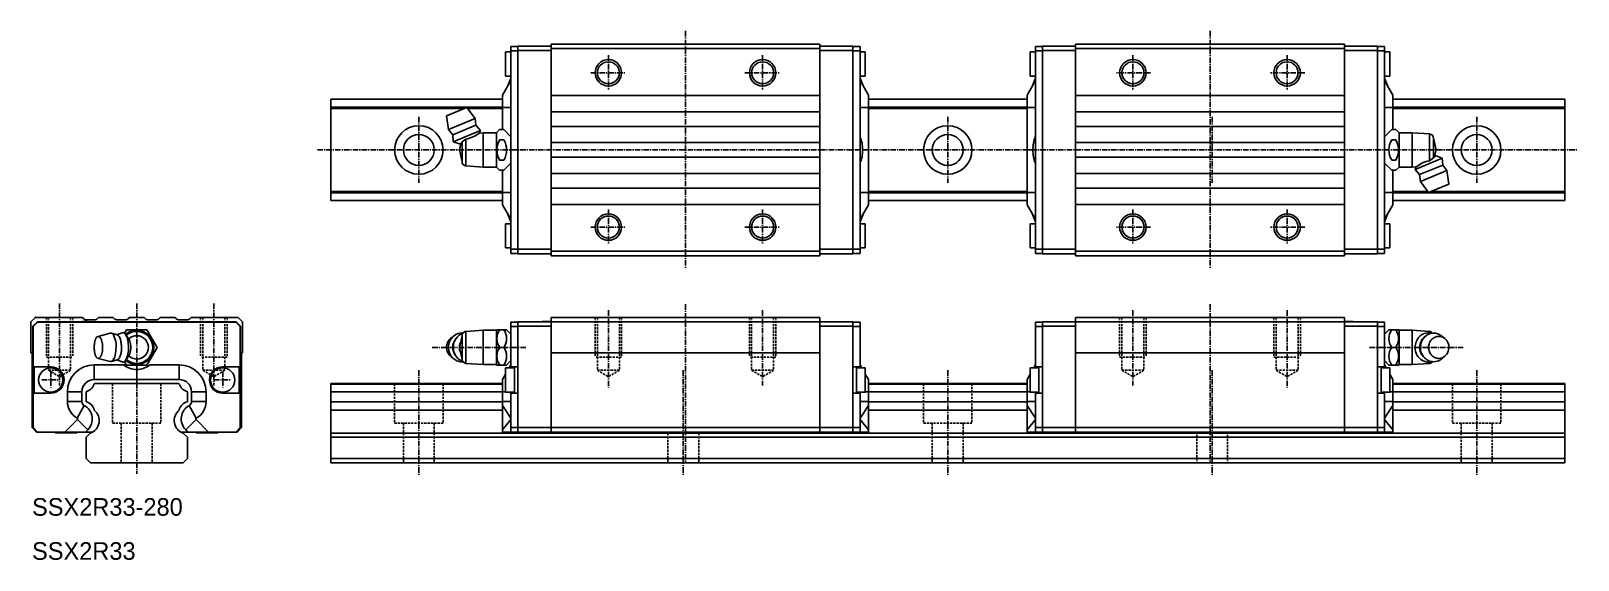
# Model space of a CAD drawing. Extents: x 10 to 361, y 10 to 130.
import ezdxf

# ---------------------------------------------------------------- set-up
doc = ezdxf.new("R2010")
doc.units = 0
doc.linetypes.add('CENTER', pattern=[2, 1.25, -0.25, 0.25, -0.25])
doc.linetypes.add('DASHED', pattern=[0.75, 0.5, -0.25])
doc.layers.get('0').update_dxf_attribs({"linetype": 'CONTINUOUS'})
doc.layers.add('CENTER', color=1, linetype='CENTER')

msp = doc.modelspace()

# ---------------------------------------------------------------- linework, layer by layer
at = {"color": 7, "linetype": 'CONTINUOUS'}
for p, q in [((118.65, 125.5), (118.65, 126.5)), ((118.65, 126.5), (120.25, 126.5)), ((120.25, 125.55), (120.25, 126.55)), ((120.25, 126.55), (127.75, 126.55)), ((188.75, 127), (127.75, 127)), ((127.75, 126), (127.75, 127)), ((188.75, 126), (188.75, 127)), ((196.25, 126.55), (188.75, 126.55)), ((196.25, 125.55), (196.25, 126.55)), ((197.85, 126.5), (196.25, 126.5)), ((197.85, 125.5), (197.85, 126.5)), ((237.65, 126.5), (239.25, 126.5)), ((237.65, 125.5), (237.65, 126.5)), ((239.25, 125.55), (239.25, 126.55)), ((239.25, 126.55), (246.75, 126.55)), ((246.75, 127), (307.75, 127)), ((246.75, 126), (246.75, 127)), ((307.75, 126), (307.75, 127)), ((315.25, 126.55), (307.75, 126.55)), ((315.25, 125.55), (315.25, 126.55)), ((316.85, 126.5), (315.25, 126.5)), ((316.85, 125.5), (316.85, 126.5)), ((118.65, 125.25), (117.45, 125.25)), ((118.65, 125.25), (117.45, 125.25)), ((117.45, 119.75), (117.45, 125.25)), ((117.45, 119.75), (117.45, 125.25)), ((118.65, 80.5), (118.65, 125.5)), ((118.65, 125.5), (120.25, 125.5)), ((120.25, 80.45), (120.25, 125.55)), ((120.25, 125.55), (127.75, 125.55)), ((127.75, 80), (127.75, 126)), ((188.75, 126), (127.75, 126)), ((188.75, 80), (188.75, 126)), ((196.25, 125.55), (188.75, 125.55)), ((196.25, 80.45), (196.25, 125.55)), ((197.85, 125.5), (196.25, 125.5)), ((197.85, 80.5), (197.85, 125.5)), ((199.05, 125.25), (197.85, 125.25)), ((199.05, 125.25), (199.05, 119.75)), ((236.45, 125.25), (236.45, 119.75)), ((236.45, 125.25), (237.65, 125.25)), ((237.65, 80.5), (237.65, 125.5)), ((237.65, 125.5), (239.25, 125.5)), ((239.25, 80.45), (239.25, 125.55)), ((239.25, 125.55), (246.75, 125.55)), ((246.75, 126), (307.75, 126)), ((246.75, 80), (246.75, 126)), ((307.75, 80), (307.75, 126)), ((315.25, 125.55), (307.75, 125.55)), ((315.25, 80.45), (315.25, 125.55)), ((316.85, 125.5), (315.25, 125.5)), ((316.85, 80.5), (316.85, 125.5)), ((316.85, 125.25), (318.05, 125.25)), ((316.85, 125.25), (318.05, 125.25)), ((318.05, 119.75), (318.05, 125.25)), ((318.05, 119.75), (318.05, 125.25)), ((117.45, 119.75), (118.65, 119.75)), ((117.45, 119.75), (118.65, 119.75)), ((197.85, 119.75), (199.05, 119.75)), ((237.65, 119.75), (236.45, 119.75)), ((318.05, 119.75), (316.85, 119.75)), ((318.05, 119.75), (316.85, 119.75)), ((118.65, 118.73), (116.75, 115.43)), ((118.65, 118.73), (116.75, 115.43)), ((118.65, 119.28), (117.88, 117.4)), ((118.65, 119.28), (117.88, 117.4)), ((197.85, 119.28), (198.62, 117.4)), ((197.85, 118.73), (199.75, 115.43)), ((237.65, 118.73), (235.75, 115.43)), ((237.65, 119.28), (236.88, 117.4)), ((316.85, 119.28), (317.62, 117.4)), ((316.85, 119.28), (317.62, 117.4)), ((316.85, 118.73), (318.75, 115.43)), ((316.85, 118.73), (318.75, 115.43)), ((116.75, 114.5), (77.75, 114.5)), ((77.75, 114.5), (77.75, 112.7)), ((116.75, 112.7), (77.75, 112.7)), ((77.75, 112.4), (77.75, 112.7)), ((77.75, 93.6), (77.75, 112.4)), ((108.08, 112.4), (77.75, 112.4)), ((108.66, 112.64), (104.04, 110.73)), ((110.51, 110.16), (108.66, 112.64)), ((116.75, 112.4), (108.84, 112.4)), ((116.75, 115.43), (116.75, 112.63)), ((116.75, 115.43), (116.75, 112.63)), ((116.75, 112.63), (116.75, 107.62)), ((116.75, 112.63), (116.75, 107.62)), ((118.65, 112.63), (116.75, 112.63)), ((118.65, 112.63), (116.75, 112.63)), ((188.75, 115.35), (127.75, 115.35)), ((197.85, 112.63), (199.75, 112.63)), ((199.75, 115.43), (199.75, 112.63)), ((235.75, 114.5), (199.75, 114.5)), ((235.75, 112.7), (199.75, 112.7)), ((199.75, 112.63), (199.75, 103)), ((235.75, 112.4), (199.75, 112.4)), ((235.75, 115.43), (235.75, 112.63)), ((235.75, 112.63), (235.75, 103)), ((237.65, 112.63), (235.75, 112.63)), ((246.75, 115.35), (307.75, 115.35)), ((316.85, 112.63), (318.75, 112.63)), ((316.85, 112.63), (318.75, 112.63)), ((318.75, 115.43), (318.75, 112.63)), ((318.75, 115.43), (318.75, 112.63)), ((357.75, 114.5), (318.75, 114.5)), ((357.75, 112.7), (318.75, 112.7)), ((318.75, 112.63), (318.75, 107.62)), ((318.75, 112.63), (318.75, 107.62)), ((357.75, 112.4), (318.75, 112.4)), ((318.75, 112.4), (326.66, 112.4)), ((357.75, 112.7), (357.75, 114.5)), ((357.75, 112.7), (357.75, 112.4)), ((357.75, 112.4), (357.75, 93.6)), ((104.04, 110.73), (104.49, 107.67)), ((110.51, 110.16), (104.49, 107.67)), ((110.69, 108.61), (110.51, 110.16)), ((127.75, 111.65), (188.75, 111.65)), ((307.75, 111.65), (246.75, 111.65)), ((104.49, 107.67), (105.46, 106.44)), ((110.69, 108.61), (105.46, 106.44)), ((105.46, 106.44), (105.56, 104.86)), ((111.73, 107.42), (105.56, 104.86)), ((107.55, 104.81), (108.43, 105.45)), ((108.43, 105.45), (108.43, 99.36)), ((111.73, 107.42), (110.69, 108.61)), ((111.46, 106.82), (111.73, 107.42)), ((112.35, 106.87), (111.46, 106.82)), ((111.46, 106.82), (111.46, 106.82)), ((111.46, 106.82), (111.46, 106.82)), ((112.35, 106.87), (112.35, 99.12)), ((115.35, 106.87), (112.35, 106.87)), ((116.09, 107.62), (115.35, 106.87)), ((115.35, 106.87), (115.35, 99.12)), ((116.09, 107.62), (117.03, 107.62)), ((116.09, 105.31), (117.03, 105.31)), ((118.65, 106), (117.03, 107.62)), ((188.75, 108.35), (127.75, 108.35)), ((246.75, 108.35), (307.75, 108.35)), ((316.85, 106), (318.47, 107.62)), ((319.41, 107.62), (318.47, 107.62)), ((319.41, 105.31), (318.47, 105.31)), ((319.41, 107.62), (320.15, 106.87)), ((323.15, 106.87), (320.15, 106.87)), ((320.15, 99.12), (320.15, 106.87)), ((323.15, 99.12), (323.15, 106.87)), ((327.07, 106.64), (323.15, 106.87)), ((327.07, 100.55), (327.07, 106.64)), ((327.95, 101.19), (327.95, 105.65)), ((328.55, 103), (327.95, 105.65)), ((105.56, 104.86), (106.95, 104.36)), ((106.95, 104.36), (107.43, 104.55)), ((107.29, 104.5), (106.95, 103)), ((106.95, 103), (107.55, 100.35)), ((107.43, 104.55), (107.55, 104.81)), ((107.55, 104.81), (107.55, 100.35)), ((127.75, 104.65), (188.75, 104.65)), ((199.75, 103), (198.44, 103)), ((199.75, 93.37), (199.75, 103)), ((235.75, 93.37), (235.75, 103)), ((235.75, 103), (237.06, 103)), ((307.75, 104.65), (246.75, 104.65)), ((328.21, 101.5), (328.55, 103)), ((108.43, 99.36), (112.35, 99.12)), ((112.35, 99.12), (115.35, 99.12)), ((115.35, 99.12), (116.09, 98.38)), ((116.09, 100.69), (117.03, 100.69)), ((116.09, 98.38), (117.03, 98.38)), ((116.75, 93.37), (116.75, 98.38)), ((117.03, 98.38), (118.65, 100)), ((127.75, 101.35), (188.75, 101.35)), ((307.75, 101.35), (246.75, 101.35)), ((318.47, 98.38), (316.85, 100)), ((319.41, 100.69), (318.47, 100.69)), ((319.41, 98.38), (318.47, 98.38)), ((318.75, 93.37), (318.75, 98.38)), ((320.15, 99.12), (319.41, 98.38)), ((320.15, 99.12), (323.15, 99.12)), ((323.15, 99.12), (324.04, 99.18)), ((323.77, 98.58), (329.94, 101.14)), ((324.04, 99.18), (323.77, 98.58)), ((323.77, 98.58), (324.81, 97.39)), ((324.04, 99.18), (324.04, 99.18)), ((324.04, 99.18), (324.04, 99.18)), ((324.81, 97.39), (330.04, 99.56)), ((324.99, 95.84), (331.01, 98.33)), ((327.95, 101.19), (327.07, 100.55)), ((328.07, 101.45), (327.95, 101.19)), ((328.55, 101.64), (328.07, 101.45)), ((329.94, 101.14), (328.55, 101.64)), ((330.04, 99.56), (329.94, 101.14)), ((331.01, 98.33), (330.04, 99.56)), ((331.46, 95.27), (331.01, 98.33)), ((188.75, 97.65), (127.75, 97.65)), ((246.75, 97.65), (307.75, 97.65)), ((324.81, 97.39), (324.99, 95.84)), ((324.99, 95.84), (326.84, 93.36)), ((326.84, 93.36), (331.46, 95.27)), ((77.75, 93.6), (116.75, 93.6)), ((77.75, 93.6), (77.75, 93.3)), ((77.75, 93.3), (116.75, 93.3)), ((77.75, 91.5), (77.75, 93.3)), ((77.75, 91.5), (116.75, 91.5)), ((116.75, 90.57), (116.75, 93.37)), ((118.65, 93.37), (116.75, 93.37)), ((127.75, 94.35), (188.75, 94.35)), ((197.85, 93.37), (199.75, 93.37)), ((199.75, 93.6), (235.75, 93.6)), ((199.75, 90.57), (199.75, 93.37)), ((199.75, 93.3), (235.75, 93.3)), ((199.75, 91.5), (235.75, 91.5)), ((237.65, 93.37), (235.75, 93.37)), ((235.75, 90.57), (235.75, 93.37)), ((307.75, 94.35), (246.75, 94.35)), ((316.85, 93.37), (318.75, 93.37)), ((318.75, 93.6), (326.66, 93.6)), ((318.75, 90.57), (318.75, 93.37)), ((318.75, 93.3), (357.75, 93.3)), ((318.75, 91.5), (357.75, 91.5)), ((327.42, 93.6), (357.75, 93.6)), ((357.75, 93.6), (357.75, 93.3)), ((357.75, 91.5), (357.75, 93.3)), ((118.65, 87.27), (116.75, 90.57)), ((118.65, 86.72), (117.88, 88.6)), ((188.75, 90.65), (127.75, 90.65)), ((197.85, 87.27), (199.75, 90.57)), ((197.85, 86.72), (198.62, 88.6)), ((237.65, 87.27), (235.75, 90.57)), ((237.65, 86.72), (236.88, 88.6)), ((246.75, 90.65), (307.75, 90.65)), ((316.85, 87.27), (318.75, 90.57)), ((316.85, 86.72), (317.62, 88.6)), ((118.65, 86.25), (117.45, 86.25)), ((117.45, 86.25), (117.45, 80.75)), ((199.05, 86.25), (197.85, 86.25)), ((199.05, 86.25), (199.05, 80.75)), ((236.45, 86.25), (236.45, 80.75)), ((236.45, 86.25), (237.65, 86.25)), ((316.85, 86.25), (318.05, 86.25)), ((318.05, 86.25), (318.05, 80.75)), ((117.45, 80.75), (118.65, 80.75)), ((197.85, 80.75), (199.05, 80.75)), ((237.65, 80.75), (236.45, 80.75)), ((318.05, 80.75), (316.85, 80.75)), ((118.65, 80.5), (120.25, 80.5)), ((118.65, 80.5), (118.65, 79.5)), ((118.65, 79.5), (120.25, 79.5)), ((120.25, 80.45), (127.75, 80.45)), ((120.25, 80.45), (120.25, 79.45)), ((120.25, 79.45), (127.75, 79.45)), ((188.75, 80), (127.75, 80)), ((127.75, 80), (127.75, 79)), ((188.75, 79), (127.75, 79)), ((196.25, 80.45), (188.75, 80.45)), ((188.75, 80), (188.75, 79)), ((196.25, 79.45), (188.75, 79.45)), ((197.85, 80.5), (196.25, 80.5)), ((196.25, 80.45), (196.25, 79.45)), ((197.85, 79.5), (196.25, 79.5)), ((197.85, 80.5), (197.85, 79.5)), ((237.65, 80.5), (239.25, 80.5)), ((237.65, 80.5), (237.65, 79.5)), ((237.65, 79.5), (239.25, 79.5)), ((239.25, 80.45), (246.75, 80.45)), ((239.25, 80.45), (239.25, 79.45)), ((239.25, 79.45), (246.75, 79.45)), ((246.75, 80), (307.75, 80)), ((246.75, 80), (246.75, 79)), ((246.75, 79), (307.75, 79)), ((315.25, 80.45), (307.75, 80.45)), ((307.75, 80), (307.75, 79)), ((315.25, 79.45), (307.75, 79.45)), ((316.85, 80.5), (315.25, 80.5)), ((315.25, 80.45), (315.25, 79.45)), ((316.85, 79.5), (315.25, 79.5)), ((316.85, 80.5), (316.85, 79.5)), ((10.75, 65), (9.75, 64)), ((9.75, 64), (9.75, 57)), ((11.2, 64), (10.2, 63)), ((11.25, 63.9), (10.25, 62.9)), ((10.75, 65), (21.4, 65)), ((56.3, 64), (11.2, 64)), ((56.25, 63.9), (11.25, 63.9)), ((21.66, 64.74), (21.4, 65)), ((22.15, 64.05), (21.87, 64.05)), ((24.14, 64.45), (22.36, 64.45)), ((25.1, 65), (24.84, 64.74)), ((25.1, 65), (28.4, 65)), ((28.66, 64.74), (28.4, 65)), ((31.14, 64.45), (29.36, 64.45)), ((32.1, 65), (31.84, 64.74)), ((35.4, 65), (32.1, 65)), ((35.4, 65), (35.66, 64.74)), ((36.36, 64.45), (38.14, 64.45)), ((38.84, 64.74), (39.1, 65)), ((42.4, 65), (39.1, 65)), ((42.4, 65), (42.66, 64.74)), ((43.36, 64.45), (45.14, 64.45)), ((45.84, 64.74), (46.1, 65)), ((56.75, 65), (46.1, 65)), ((56.25, 63.9), (57.25, 62.9)), ((56.3, 64), (57.3, 63)), ((56.75, 65), (57.75, 64)), ((57.75, 64), (57.75, 57)), ((118.65, 63.9), (120.25, 63.9)), ((118.65, 63.9), (118.65, 62.9)), ((120.25, 64), (127.75, 64)), ((120.25, 64), (120.25, 63)), ((125.75, 64.05), (127.75, 64.05)), ((125.75, 64), (125.75, 64.05)), ((188.75, 65), (127.75, 65)), ((127.75, 65), (127.75, 64)), ((188.75, 64), (127.75, 64)), ((127.75, 64), (127.75, 57)), ((188.75, 65), (188.75, 64)), ((196.25, 64), (188.75, 64)), ((188.75, 64), (188.75, 57)), ((196.25, 64), (196.25, 63)), ((197.85, 63.9), (196.25, 63.9)), ((197.85, 63.9), (197.85, 62.9)), ((237.65, 63.9), (239.25, 63.9)), ((237.65, 63.9), (237.65, 62.9)), ((239.25, 64), (239.25, 63)), ((239.25, 64), (246.75, 64)), ((246.75, 65), (307.75, 65)), ((246.75, 65), (246.75, 64)), ((246.75, 64), (307.75, 64)), ((246.75, 64), (246.75, 57)), ((307.75, 65), (307.75, 64)), ((309.75, 64.05), (307.75, 64.05)), ((315.25, 64), (307.75, 64)), ((307.75, 64), (307.75, 57)), ((309.75, 64), (309.75, 64.05)), ((315.25, 64), (315.25, 63)), ((316.85, 63.9), (315.25, 63.9)), ((316.85, 63.9), (316.85, 62.9)), ((10.2, 63), (10.2, 49.05)), ((10.25, 62.9), (10.25, 53.8)), ((27.71, 61.44), (24.97, 60.69)), ((29.35, 61.02), (27.98, 61.44)), ((30.43, 61.51), (29.21, 61.06)), ((30.98, 61.4), (31.44, 62.2)), ((31.61, 60.62), (31.19, 61.18)), ((31.44, 62.2), (36.06, 62.2)), ((31.94, 60.13), (31.61, 60.62)), ((32.2, 59.63), (31.94, 60.13)), ((36.06, 62.2), (38.37, 58.2)), ((57.25, 62.9), (57.25, 53.8)), ((57.3, 63), (57.3, 40)), ((105.66, 60.78), (104.94, 60.18)), ((107.55, 60.85), (106.95, 58.2)), ((107.55, 60.85), (107.55, 55.55)), ((112.35, 62.07), (108.43, 61.84)), ((108.43, 61.84), (108.43, 54.56)), ((115.35, 62.07), (112.35, 62.07)), ((112.35, 62.07), (112.35, 54.32)), ((115.47, 62.2), (115.35, 62.07)), ((115.35, 62.07), (115.35, 54.32)), ((115.47, 62.2), (116.09, 62.2)), ((116.09, 62.2), (117.03, 62.2)), ((117.03, 62.2), (117.65, 62.2)), ((118.65, 61.2), (117.65, 62.2)), ((118.65, 62.9), (118.65, 53.8)), ((118.65, 62.9), (120.25, 62.9)), ((120.25, 63), (120.25, 40)), ((120.25, 63), (127.75, 63)), ((196.25, 63), (188.75, 63)), ((196.25, 63), (196.25, 40)), ((197.85, 62.9), (196.25, 62.9)), ((197.85, 62.9), (197.85, 53.8)), ((237.65, 62.9), (239.25, 62.9)), ((237.65, 62.9), (237.65, 53.8)), ((239.25, 63), (239.25, 40)), ((239.25, 63), (246.75, 63)), ((315.25, 63), (307.75, 63)), ((315.25, 63), (315.25, 40)), ((316.85, 62.9), (315.25, 62.9)), ((316.85, 62.9), (316.85, 53.8)), ((316.85, 61.2), (317.85, 62.2)), ((318.47, 62.2), (317.85, 62.2)), ((319.41, 62.2), (318.47, 62.2)), ((320.02, 62.2), (319.41, 62.2)), ((320.02, 62.2), (320.15, 62.07)), ((320.15, 62.07), (320.15, 54.32)), ((320.15, 62.07), (323.15, 62.07)), ((323.15, 62.07), (327.07, 61.84)), ((323.15, 62.07), (323.15, 58.2)), ((325.63, 60.27), (325.94, 60.58)), ((327.07, 61.84), (327.07, 61.53)), ((329.84, 60.78), (330.56, 60.18)), ((9.75, 57), (10, 57)), ((10, 57), (10, 40)), ((31.61, 55.78), (31.94, 56.27)), ((31.94, 56.27), (32.2, 56.77)), ((38.37, 58.2), (36.06, 54.2)), ((57.5, 57), (57.5, 40)), ((57.75, 57), (57.5, 57)), ((106.95, 58.2), (107.55, 55.55)), ((116.09, 58.2), (117.03, 58.2)), ((188.75, 57), (127.75, 57)), ((127.75, 57), (127.75, 40)), ((188.75, 57), (188.75, 40)), ((246.75, 57), (307.75, 57)), ((246.75, 57), (246.75, 40)), ((307.75, 57), (307.75, 40)), ((319.41, 58.2), (318.47, 58.2)), ((323.15, 58.2), (323.15, 54.32)), ((330.56, 56.22), (329.84, 55.62)), ((10.25, 53.8), (14.25, 53.8)), ((10.5, 53.8), (10.5, 47.8)), ((30.71, 54.23), (24.12, 54.23)), ((24.12, 54.23), (30.71, 54.23)), ((24.12, 54.23), (24.12, 50.93)), ((24.12, 54.23), (24.12, 50.93)), ((24.97, 55.71), (27.71, 54.96)), ((27.98, 54.96), (29.35, 55.38)), ((29.21, 55.34), (30.43, 54.89)), ((31.42, 54.23), (30.71, 54.23)), ((31.44, 54.2), (30.98, 55)), ((31.19, 55.22), (31.61, 55.78)), ((36.06, 54.2), (31.44, 54.2)), ((33.75, 53.22), (33.75, 54.2)), ((33.75, 53.21), (33.75, 53.22)), ((33.75, 53.2), (33.75, 53.21)), ((33.75, 50.93), (33.75, 53.2)), ((33.75, 50.93), (33.75, 53.2)), ((43.38, 54.23), (36.79, 54.23)), ((43.38, 54.23), (43.38, 50.93)), ((57.25, 53.8), (53.25, 53.8)), ((57, 53.8), (57, 47.8)), ((57, 53.8), (57, 47.8)), ((108.43, 54.56), (112.35, 54.32)), ((112.35, 54.32), (115.35, 54.32)), ((115.35, 54.32), (115.47, 54.2)), ((116.09, 54.2), (115.47, 54.2)), ((116.09, 54.2), (117.03, 54.2)), ((117.65, 54.2), (117.03, 54.2)), ((117.45, 53.55), (117.45, 48.05)), ((119.45, 53.55), (117.45, 53.55)), ((117.65, 54.2), (118.65, 55.2)), ((118.65, 54.23), (118.26, 53.55)), ((118.65, 53.8), (120.25, 53.8)), ((118.65, 53.55), (118.65, 53.8)), ((119.45, 53.8), (119.45, 47.8)), ((119.45, 53.8), (119.45, 47.8)), ((197.85, 53.8), (196.25, 53.8)), ((197.05, 53.8), (197.05, 47.8)), ((199.05, 53.55), (197.05, 53.55)), ((197.85, 54.23), (198.24, 53.55)), ((197.85, 53.55), (197.85, 53.8)), ((199.05, 53.55), (199.05, 48.05)), ((236.45, 53.55), (238.45, 53.55)), ((236.45, 53.55), (236.45, 48.05)), ((237.65, 54.23), (237.26, 53.55)), ((237.65, 53.8), (239.25, 53.8)), ((237.65, 53.55), (237.65, 53.8)), ((238.45, 53.8), (238.45, 47.8)), ((316.85, 53.8), (315.25, 53.8)), ((316.05, 53.8), (316.05, 47.8)), ((316.05, 53.8), (316.05, 47.8)), ((316.05, 53.55), (318.05, 53.55)), ((317.85, 54.2), (316.85, 55.2)), ((316.85, 54.23), (317.24, 53.55)), ((316.85, 53.55), (316.85, 53.8)), ((317.85, 54.2), (318.47, 54.2)), ((318.05, 53.55), (318.05, 48.05)), ((319.41, 54.2), (318.47, 54.2)), ((319.41, 54.2), (320.02, 54.2)), ((320.15, 54.32), (320.02, 54.2)), ((323.15, 54.32), (320.15, 54.32)), ((327.07, 54.56), (323.15, 54.32)), ((325.94, 55.82), (325.63, 56.13)), ((327.07, 54.87), (327.07, 54.56)), ((24.35, 50), (24.05, 49.83)), ((24.12, 50.93), (33.75, 50.93)), ((24.12, 50.93), (33.75, 50.93)), ((43.15, 50), (24.35, 50)), ((43.38, 50.93), (33.75, 50.93)), ((33.75, 50), (33.75, 50.93)), ((43.15, 50), (43.45, 49.83)), ((77.75, 50), (116.75, 50)), ((77.75, 50), (77.75, 49.83)), ((77.75, 49.83), (116.75, 49.83)), ((77.75, 48.15), (77.75, 49.83)), ((117.45, 52.15), (116.75, 50.93)), ((116.75, 48.13), (116.75, 50.93)), ((199.05, 52.15), (199.75, 50.93)), ((199.75, 48.13), (199.75, 50.93)), ((199.75, 50), (235.75, 50)), ((199.75, 49.83), (235.75, 49.83)), ((236.45, 52.15), (235.75, 50.93)), ((235.75, 48.13), (235.75, 50.93)), ((318.05, 52.15), (318.75, 50.93)), ((318.75, 48.13), (318.75, 50.93)), ((318.75, 50), (357.75, 50)), ((318.75, 49.83), (357.75, 49.83)), ((357.75, 50), (357.75, 49.83)), ((357.75, 48.15), (357.75, 49.83)), ((10.2, 49.05), (10.2, 44.95)), ((10.2, 44.95), (10.2, 49.05)), ((10.2, 49.05), (10.5, 49.05)), ((10.25, 47.8), (10.25, 40)), ((14.25, 47.8), (10.25, 47.8)), ((18.02, 48.13), (18.02, 45.9)), ((18.02, 45.9), (18.02, 48.13)), ((18.02, 48.13), (21.32, 48.13)), ((18.02, 48.13), (21.32, 48.13)), ((18.02, 45.9), (21.32, 45.9)), ((18.02, 45.9), (21.32, 45.9)), ((21.32, 45.9), (21.32, 48.13)), ((21.32, 45.9), (21.32, 48.13)), ((22.25, 48.15), (22.25, 45.85)), ((45.25, 48.15), (45.25, 45.85)), ((49.48, 48.13), (46.18, 48.13)), ((46.18, 45.9), (46.18, 48.13)), ((49.48, 45.9), (46.18, 45.9)), ((49.48, 45.9), (49.48, 48.13)), ((53.25, 47.8), (57.25, 47.8)), ((57.25, 47.8), (57.25, 40)), ((77.75, 48.15), (116.75, 48.15)), ((77.75, 48.15), (77.75, 45.85)), ((77.75, 45.85), (116.75, 45.85)), ((77.75, 43.96), (77.75, 45.85)), ((117.45, 48.13), (116.75, 48.13)), ((116.75, 45.9), (116.75, 48.13)), ((118.65, 45.9), (116.75, 45.9)), ((116.75, 45.03), (116.75, 45.9)), ((117.45, 48.05), (119.45, 48.05)), ((118.65, 47.8), (118.65, 48.05)), ((118.65, 47.8), (120.25, 47.8)), ((118.65, 47.8), (118.65, 40)), ((197.85, 47.8), (196.25, 47.8)), ((197.05, 48.05), (199.05, 48.05)), ((197.85, 47.8), (197.85, 48.05)), ((197.85, 47.8), (197.85, 40)), ((197.85, 45.9), (199.75, 45.9)), ((199.05, 48.13), (199.75, 48.13)), ((199.75, 48.15), (235.75, 48.15)), ((199.75, 45.9), (199.75, 48.13)), ((199.75, 45.03), (199.75, 45.9)), ((199.75, 45.85), (235.75, 45.85)), ((235.75, 45.9), (235.75, 48.13)), ((236.45, 48.13), (235.75, 48.13)), ((235.75, 45.03), (235.75, 45.9)), ((237.65, 45.9), (235.75, 45.9)), ((238.45, 48.05), (236.45, 48.05)), ((237.65, 47.8), (237.65, 48.05)), ((237.65, 47.8), (239.25, 47.8)), ((237.65, 47.8), (237.65, 40)), ((316.85, 47.8), (315.25, 47.8)), ((318.05, 48.05), (316.05, 48.05)), ((316.85, 47.8), (316.85, 48.05)), ((316.85, 47.8), (316.85, 40)), ((316.85, 45.9), (318.75, 45.9)), ((318.05, 48.13), (318.75, 48.13)), ((318.75, 48.15), (357.75, 48.15)), ((318.75, 45.9), (318.75, 48.13)), ((318.75, 45.03), (318.75, 45.9)), ((318.75, 45.85), (357.75, 45.85)), ((357.75, 48.15), (357.75, 45.85)), ((357.75, 43.96), (357.75, 45.85)), ((10.2, 44.95), (10.2, 40)), ((10.2, 44.95), (10.25, 44.95)), ((20.24, 42.14), (21.84, 45.03)), ((20.24, 42.14), (21.84, 45.03)), ((47.26, 42.14), (45.66, 45.03)), ((77.75, 43.96), (116.75, 43.96)), ((77.75, 38.76), (77.75, 43.96)), ((116.75, 39.49), (116.75, 45.03)), ((118.65, 42.14), (116.75, 45.03)), ((197.85, 42.14), (199.75, 45.03)), ((199.75, 39.49), (199.75, 45.03)), ((199.75, 43.96), (235.75, 43.96)), ((237.65, 42.14), (235.75, 45.03)), ((235.75, 39.49), (235.75, 45.03)), ((316.85, 42.14), (318.75, 45.03)), ((318.75, 39.49), (318.75, 45.03)), ((318.75, 43.96), (357.75, 43.96)), ((357.75, 38.76), (357.75, 43.96)), ((10, 40), (11, 39)), ((10.2, 40), (11.2, 39)), ((10.25, 40), (11.25, 39)), ((11, 39), (11.2, 39)), ((11.2, 39), (11.25, 39)), ((11.25, 39), (17.47, 39)), ((15.25, 38.96), (15.25, 38.8)), ((20.25, 38.8), (15.25, 38.8)), ((20.29, 41.82), (17.47, 39)), ((17.47, 39), (20.29, 41.82)), ((17.47, 39), (22.13, 39)), ((17.47, 39), (22.13, 39)), ((20.25, 38.8), (20.25, 39)), ((20.29, 41.82), (22.62, 39.49)), ((20.29, 41.82), (22.62, 39.49)), ((22.13, 39), (22.62, 39.49)), ((22.13, 39), (22.62, 39.49)), ((22.13, 39), (23.75, 39)), ((22.13, 39), (23.75, 39)), ((23.21, 38.76), (22.25, 37.8)), ((45.37, 39), (43.75, 39)), ((44.29, 38.76), (45.25, 37.8)), ((47.21, 41.82), (44.88, 39.49)), ((45.37, 39), (44.88, 39.49)), ((50.03, 39), (45.37, 39)), ((50.03, 39), (47.21, 41.82)), ((47.25, 39), (47.25, 38.8)), ((47.25, 38.8), (52.25, 38.8)), ((56.25, 39), (50.03, 39)), ((52.25, 38.8), (52.25, 39)), ((57.25, 40), (56.25, 39)), ((56.3, 39), (56.25, 39)), ((57.3, 40), (56.3, 39)), ((56.5, 39), (56.3, 39)), ((57.5, 40), (56.5, 39)), ((77.75, 38.76), (357.75, 38.76)), ((77.75, 38.76), (77.75, 37.8)), ((118.65, 41.82), (116.75, 39.49)), ((116.75, 39), (116.75, 39.49)), ((118.65, 39), (116.75, 39)), ((118.65, 40), (118.65, 39)), ((118.65, 40), (120.25, 40)), ((118.65, 39), (120.25, 39)), ((120.25, 40), (127.75, 40)), ((120.25, 40), (120.25, 39)), ((120.25, 39), (127.75, 39)), ((188.75, 40), (127.75, 40)), ((127.75, 40), (127.75, 39)), ((188.75, 39), (127.75, 39)), ((130.75, 39), (130.75, 38.8)), ((130.75, 38.8), (135.75, 38.8)), ((135.75, 38.8), (135.75, 39)), ((155.75, 39), (155.75, 38.8)), ((155.75, 38.8), (160.75, 38.8)), ((160.75, 38.8), (160.75, 39)), ((180.75, 39), (180.75, 38.8)), ((180.75, 38.8), (185.75, 38.8)), ((185.75, 38.8), (185.75, 39)), ((196.25, 40), (188.75, 40)), ((188.75, 40), (188.75, 39)), ((196.25, 39), (188.75, 39)), ((196.25, 40), (196.25, 39)), ((197.85, 40), (196.25, 40)), ((197.85, 39), (196.25, 39)), ((197.85, 41.82), (199.75, 39.49)), ((197.85, 40), (197.85, 39)), ((197.85, 39), (199.75, 39)), ((199.75, 39), (199.75, 39.49)), ((237.65, 41.82), (235.75, 39.49)), ((235.75, 39), (235.75, 39.49)), ((237.65, 39), (235.75, 39)), ((237.65, 40), (237.65, 39)), ((237.65, 40), (239.25, 40)), ((237.65, 39), (239.25, 39)), ((239.25, 40), (239.25, 39)), ((239.25, 40), (246.75, 40)), ((239.25, 39), (246.75, 39)), ((246.75, 40), (307.75, 40)), ((246.75, 40), (246.75, 39)), ((246.75, 39), (307.75, 39)), ((249.75, 38.8), (249.75, 39)), ((254.75, 38.8), (249.75, 38.8)), ((254.75, 39), (254.75, 38.8)), ((274.75, 38.8), (274.75, 39)), ((279.75, 38.8), (274.75, 38.8)), ((279.75, 39), (279.75, 38.8)), ((299.75, 38.8), (299.75, 39)), ((304.75, 38.8), (299.75, 38.8)), ((304.75, 39), (304.75, 38.8)), ((307.75, 40), (307.75, 39)), ((315.25, 40), (307.75, 40)), ((315.25, 39), (307.75, 39)), ((315.25, 40), (315.25, 39)), ((316.85, 40), (315.25, 40)), ((316.85, 39), (315.25, 39)), ((316.85, 41.82), (318.75, 39.49)), ((316.85, 40), (316.85, 39)), ((316.85, 39), (318.75, 39)), ((318.75, 39), (318.75, 39.49)), ((357.75, 38.76), (357.75, 37.8)), ((22.25, 37.8), (22.25, 33)), ((45.25, 37.8), (45.25, 33)), ((77.75, 37.8), (357.75, 37.8)), ((77.75, 37.8), (77.75, 33)), ((357.75, 37.8), (357.75, 33)), ((22.25, 33), (23.25, 32)), ((23.25, 32), (44.25, 32)), ((45.25, 33), (44.25, 32)), ((77.75, 33), (357.75, 33)), ((77.75, 33), (77.75, 32)), ((77.75, 32), (357.75, 32)), ((357.75, 33), (357.75, 32))]:
    msp.add_line(p, q, dxfattribs=at)
at = {"color": 3, "linetype": 'DASHED'}
for p, q in [((13.25, 65), (13.25, 56)), ((13.75, 65), (13.75, 53)), ((18.75, 65), (18.75, 53)), ((19.25, 65), (19.25, 56)), ((48.25, 65), (48.25, 56)), ((48.75, 65), (48.75, 53)), ((53.75, 65), (53.75, 53)), ((54.25, 65), (54.25, 56)), ((137.75, 65), (137.75, 56)), ((138.25, 65), (138.25, 53)), ((143.25, 65), (143.25, 53)), ((143.75, 65), (143.75, 56)), ((172.75, 65), (172.75, 56)), ((173.25, 65), (173.25, 53)), ((178.25, 65), (178.25, 53)), ((178.75, 65), (178.75, 56)), ((256.75, 65), (256.75, 56)), ((257.25, 65), (257.25, 53)), ((262.25, 65), (262.25, 53)), ((262.75, 65), (262.75, 56)), ((291.75, 65), (291.75, 56)), ((292.25, 65), (292.25, 53)), ((297.25, 65), (297.25, 53)), ((297.75, 65), (297.75, 56)), ((13.25, 56), (19.25, 56)), ((13.75, 53), (16.25, 51.56)), ((18.75, 53), (13.75, 53)), ((18.75, 53), (16.25, 51.56)), ((54.25, 56), (48.25, 56)), ((53.75, 53), (48.75, 53)), ((48.75, 53), (51.25, 51.56)), ((53.75, 53), (51.25, 51.56)), ((143.75, 56), (137.75, 56)), ((143.25, 53), (138.25, 53)), ((138.25, 53), (140.75, 51.56)), ((143.25, 53), (140.75, 51.56)), ((178.75, 56), (172.75, 56)), ((178.25, 53), (173.25, 53)), ((173.25, 53), (175.75, 51.56)), ((178.25, 53), (175.75, 51.56)), ((256.75, 56), (262.75, 56)), ((257.25, 53), (262.25, 53)), ((257.25, 53), (259.75, 51.56)), ((262.25, 53), (259.75, 51.56)), ((291.75, 56), (297.75, 56)), ((292.25, 53), (297.25, 53)), ((292.25, 53), (294.75, 51.56)), ((297.25, 53), (294.75, 51.56)), ((28.25, 50), (28.25, 41)), ((39.25, 50), (39.25, 41)), ((92.25, 50), (92.25, 41)), ((103.25, 50), (103.25, 41)), ((212.25, 50), (212.25, 41)), ((223.25, 50), (223.25, 41)), ((332.25, 50), (332.25, 41)), ((343.25, 50), (343.25, 41)), ((28.25, 41), (39.25, 41)), ((30.25, 41), (30.25, 32)), ((37.25, 41), (37.25, 32)), ((92.25, 41), (103.25, 41)), ((94.25, 41), (94.25, 32)), ((101.25, 41), (101.25, 32)), ((154.25, 38.76), (154.25, 32)), ((161.25, 38.76), (161.25, 32)), ((212.25, 41), (223.25, 41)), ((214.25, 41), (214.25, 32)), ((221.25, 41), (221.25, 32)), ((274.25, 39), (274.25, 32)), ((281.25, 39), (281.25, 32)), ((332.25, 41), (343.25, 41)), ((334.25, 41), (334.25, 32)), ((341.25, 41), (341.25, 32))]:
    msp.add_line(p, q, dxfattribs=at)
at = {"linetype": 'CONTINUOUS'}
for p, q in [((27.98, 61.44), (27.71, 61.44)), ((27.98, 54.96), (27.71, 54.96))]:
    msp.add_line(p, q, dxfattribs=at)
at = {"color": 3, "linetype": 'CONTINUOUS'}
for centre in [(140.75, 120.5), (175.75, 120.5), (259.75, 120.5), (294.75, 120.5), (140.75, 85.5), (175.75, 85.5), (259.75, 85.5), (294.75, 85.5)]:
    msp.add_circle(centre, 3, dxfattribs=at)
at = {"color": 7, "linetype": 'CONTINUOUS'}
for centre, radius in [((140.75, 120.5), 2.5), ((175.75, 120.5), 2.5), ((259.75, 120.5), 2.5), ((294.75, 120.5), 2.5), ((97.75, 103), 5.5), ((97.75, 103), 3.5), ((217.75, 103), 5.5), ((217.75, 103), 3.5), ((337.75, 103), 5.5), ((337.75, 103), 3.5), ((140.75, 85.5), 2.5), ((175.75, 85.5), 2.5), ((259.75, 85.5), 2.5), ((294.75, 85.5), 2.5), ((14.25, 50.8), 2.75), ((14.25, 50.8), 2.75), ((53.25, 50.8), 2.75)]:
    msp.add_circle(centre, radius, dxfattribs=at)
for centre, radius, start, end in [((107.03, 112.55), 7.24, 281.1312, 307.648), ((120.1, 103), 4.62, 150.0092, 209.9908), ((113.03, 103), 4.62, 330.0001, 29.9999), ((190.73, 103.07), 7.71, 359.4563, 22.6234), ((244.77, 103.07), 7.71, 157.3766, 180.5437), ((322.47, 103), 4.62, 150.0001, 209.9999), ((315.4, 103), 4.62, 330.0092, 29.9908), ((326.95, 105.65), 1, 0, 83.2229), ((190.73, 102.93), 7.71, 337.3766, 0.5437), ((244.77, 102.93), 7.71, 179.4563, 202.6234), ((108.55, 100.35), 1, 180, 263.2229), ((328.47, 93.45), 7.24, 101.1312, 127.648), ((21.87, 58.05), 6, 90, 97.5568), ((22.36, 65.45), 1, 225, 270), ((22.15, 58.55), 5.5, 82.1067, 90), ((24.14, 65.45), 1, 270, 315), ((29.36, 65.45), 1, 225, 270), ((31.14, 65.45), 1, 270, 315), ((36.36, 65.45), 1, 225, 270), ((38.14, 65.45), 1, 270, 315), ((43.36, 65.45), 1, 225, 270), ((45.14, 65.45), 1, 270, 315), ((18.69, 60.87), 5.71, 345.9229, 347.9835), ((25.76, 59.37), 1.51, 160.0922, 167.9835), ((2.49, 67.8), 23.24, 340.0922, 340.6158), ((25.52, 59.69), 1.18, 149.9462, 160.6158), ((26.59, 59.08), 2.41, 144.2871, 149.9462), ((25.03, 60.2), 0.49, 97.1639, 144.2871), ((24.92, 60.06), 0.628, 42.7713, 85.8209), ((24.09, 59.29), 1.76, 34.4113, 42.7713), ((24.41, 59.51), 1.37, 24.8028, 34.4113), ((20.09, 57.52), 6.13, 22.7591, 24.8028), ((24.05, 59.18), 1.84, 16.1339, 22.7591), ((-7.61, 50.02), 34.79, 15.7913, 16.1339), ((27.57, 60.44), 1.08, 21.0278, 67.2834), ((8.01, 52.92), 22.03, 18.6519, 21.0278), ((24.9, 58.62), 4.21, 354.2322, 18.6519), ((28.76, 59.75), 1.39, 55.0676, 65.0564), ((29.19, 60.36), 0.646, 25.4744, 55.0676), ((50.21, 70.38), 22.64, 205.4744, 206.7542), ((28.75, 59.56), 1.4, 7.3483, 26.7542), ((55.19, 62.97), 25.26, 187.3483, 189.748), ((30.61, 61.03), 0.511, 60.8171, 110.5992), ((30.38, 60.62), 0.984, 34.9878, 60.8171), ((28.54, 59.33), 3.23, 7.3525, 34.9878), ((33.75, 58.2), 3.88, 229.2393, 130.7607), ((33.75, 58.2), 3.64, 229.0058, 130.9942), ((9.7, 56.9), 22.23, 3.3561, 7.3525), ((33.75, 58.2), 2.65, 226.8285, 133.1715), ((106.5, 58.31), 2.43, 129.9202, 156.3696), ((107.79, 58.28), 3.29, 130.7852, 155.8923), ((108.59, 58.19), 3.14, 141.4466, 179.7942), ((107.51, 58.6), 2.86, 85.1547, 130.7852), ((109.16, 58.18), 3.61, 146.9357, 163.2854), ((108.75, 58.45), 3.11, 109.6894, 146.9357), ((108.55, 60.85), 1, 96.7771, 180), ((119.02, 60.2), 3.54, 145.6279, 214.3721), ((114.11, 60.2), 3.54, 325.6279, 34.3721), ((321.39, 60.2), 3.54, 145.6279, 214.3721), ((316.48, 60.2), 3.54, 325.6279, 34.3721), ((327.6, 58.07), 3.83, 136.741, 178.1041), ((326.46, 59.14), 2.27, 115.1296, 136.741), ((327.89, 58.21), 3.08, 126.2099, 230.7496), ((328.62, 58.12), 3.64, 137.6191, 178.8069), ((326.99, 58.02), 3.51, 88.6836, 115.1296), ((327.93, 58.75), 2.7, 91.7682, 137.6191), ((329.23, 58.34), 2.36, 144.8049, 158.6141), ((326.95, 60.85), 1, 36.791, 83.2229), ((327.03, 59.68), 1.85, 71.5934, 88.6836), ((329.42, 58.2), 2.59, 129.7266, 144.8049), ((329.12, 58.57), 2.12, 111.4007, 129.7266), ((327.94, 58.46), 2.99, 50.6705, 91.7682), ((329.17, 58.43), 2.27, 90.6006, 111.4007), ((329.17, 58.67), 2.03, 68.2985, 90.6006), ((329.03, 58.31), 2.42, 50.6319, 68.2985), ((328.88, 58.22), 2.58, 359.4947, 49.3507), ((25.93, 58.49), 1.81, 173.733, 180.0616), ((20.4, 58.48), 3.71, 356.9724, 0.0616), ((25.93, 58.19), 1.83, 176.9724, 183.2469), ((20.4, 57.88), 3.72, 0.1617, 3.2469), ((25.93, 57.89), 1.81, 180.1617, 186.4986), ((20.28, 59.11), 3.87, 353.733, 356.7047), ((20.26, 57.25), 3.89, 3.5403, 6.4986), ((25.91, 58.78), 1.77, 170.1836, 176.7047), ((25.91, 57.6), 1.77, 183.5403, 190.0814), ((19.91, 59.82), 4.32, 350.1836, 352.8665), ((19.87, 56.52), 4.37, 7.4277, 10.0814), ((25.86, 59.08), 1.68, 165.9229, 172.8665), ((25.86, 57.3), 1.67, 187.4277, 194.4141), ((18.52, 55.42), 5.9, 12.4183, 14.4141), ((25.75, 57.01), 1.5, 192.4183, 200.4132), ((-9.21, 44), 35.8, 20.0721, 20.4132), ((25.5, 56.68), 1.15, 200.0721, 211.1208), ((24.44, 56.86), 1.33, 324.4048, 334.4057), ((20.57, 58.71), 5.62, 334.4057, 336.6464), ((24.07, 57.2), 1.81, 336.6464, 343.3865), ((-1.73, 64.9), 28.74, 343.3865, 343.8022), ((23.84, 57.47), 2.1, 343.8022, 349.4059), ((23.83, 58.91), 2.12, 10.2366, 15.7913), ((59.97, 50.72), 34.65, 169.0693, 169.4059), ((56.87, 64.88), 31.46, 190.2366, 190.607), ((23.71, 58.67), 2.29, 5.5412, 10.607), ((23.71, 57.72), 2.28, 349.0693, 354.1585), ((42.2, 60.46), 16.29, 185.5412, 186.2483), ((42.56, 55.79), 16.67, 173.4671, 174.1585), ((23.64, 58.43), 2.37, 1.408, 6.2483), ((23.65, 57.96), 2.37, 353.4671, 358.3172), ((39.65, 57.49), 13.64, 177.4766, 178.3172), ((39.58, 58.82), 13.57, 181.408, 182.2531), ((23.62, 58.19), 2.4, 357.4766, 2.2531), ((26.82, 56.69), 2.08, 304.0454, 352.8838), ((-46.21, 65.81), 75.68, 352.8838, 354.2322), ((9.59, 63.85), 21.76, 338.4782, 340.7177), ((27.63, 57.54), 2.66, 340.7177, 1.156), ((35.22, 57.69), 4.94, 174.0912, 181.156), ((28.51, 58.39), 1.81, 354.0912, 9.748), ((25.7, 58.17), 6.23, 331.7244, 345.9353), ((26.78, 57.9), 5.12, 345.9353, 3.3561), ((27.09, 58.2), 5.31, 344.3386, 15.6614), ((106.79, 58.19), 2.75, 156.3696, 179.7225), ((106.67, 58.19), 2.63, 179.7225, 204.1854), ((106.58, 58.15), 2.53, 204.1854, 229.5249), ((107.94, 58.21), 3.45, 155.8923, 180.1998), ((108.05, 58.21), 3.56, 180.1998, 203.7081), ((107.71, 58.06), 3.19, 203.7081, 230.0021), ((136.35, 93.02), 48.38, 229.5249, 230.6346), ((108.44, 58.19), 2.98, 179.7942, 196.5767), ((109.02, 58.22), 3.46, 163.2854, 180.3436), ((109.32, 58.22), 3.76, 180.3436, 196.0273), ((108.67, 58.26), 3.23, 196.5767, 217.9131), ((108.91, 58.1), 3.33, 196.0273, 213.7038), ((108.93, 58.12), 3.36, 213.7038, 231.0042), ((109.35, 58.2), 2.4, 154.7068, 179.7781), ((109.41, 58.22), 2.46, 180.3823, 205.1326), ((119.02, 56.2), 3.54, 145.6279, 214.3721), ((114.11, 56.2), 3.54, 325.6279, 34.3721), ((321.39, 56.2), 3.54, 145.6279, 214.3721), ((316.48, 56.2), 3.54, 325.6279, 34.3721), ((327.04, 58.09), 3.28, 178.1041, 241.8177), ((328.26, 58.13), 3.28, 178.8069, 224.8147), ((329.29, 58.22), 2.45, 168.7966, 180.5394), ((329.84, 58.23), 3.01, 180.5394, 190.1247), ((329.76, 58.13), 2.94, 158.6141, 168.7966), ((329.27, 58.13), 2.42, 190.1247, 202.4646), ((329.62, 58.27), 2.8, 202.4646, 214.1163), ((329.18, 57.97), 2.27, 214.1163, 231.3522), ((329.3, 58.13), 2.47, 231.3522, 242.8397), ((329.14, 57.9), 2.2, 270.3125, 310.2548), ((329.03, 58.06), 2.39, 309.6388, 336.5974), ((328.65, 58.22), 2.8, 336.5974, 359.4947), ((14.25, 50.8), 3, 270, 90), ((24.12, 48.13), 6.1, 90.0008, 179.9992), ((24.12, 48.13), 6.1, 90.0008, 179.9992), ((26.27, 57.15), 2.06, 211.1208, 217.8884), ((25.03, 56.18), 0.477, 217.8884, 242.119), ((24.98, 56.09), 0.381, 242.119, 267.2598), ((24.93, 56.31), 0.597, 273.2202, 298.7005), ((24.94, 56.3), 0.589, 298.7005, 314.972), ((24.22, 57.01), 1.59, 314.972, 324.4048), ((29.05, 56.17), 0.842, 290.5673, 338.4782), ((30.63, 55.79), 0.919, 257.7557, 277.7073), ((33.75, 58.2), 5, 232.5609, 270), ((30.72, 55.12), 0.242, 277.7073, 306.3092), ((31.69, 53.79), 1.41, 120.5653, 126.3092), ((30.69, 55.49), 0.561, 300.5653, 331.7244), ((33.75, 58.2), 5, 270, 307.4391), ((43.38, 48.13), 6.1, 0.0008, 89.9992), ((53.25, 50.8), 3, 90, 270), ((107.56, 57.88), 2.95, 230.0021, 251.8623), ((107.5, 57.7), 2.76, 251.8623, 275.2328), ((108.65, 57.76), 2.9, 231.0042, 250.9998), ((108.55, 55.55), 1, 180, 263.2229), ((326.85, 57.73), 2.87, 241.8177, 285.548), ((328.15, 58.02), 3.11, 224.8147, 244.7743), ((327.98, 57.66), 2.72, 244.7743, 267.3138), ((326.95, 55.55), 1, 276.7771, 323.209), ((327.99, 57.81), 2.87, 267.3138, 310.2475), ((329.14, 57.8), 2.1, 242.8397, 270.3125), ((24.12, 48.13), 2.8, 90, 180), ((24.12, 48.13), 2.8, 90, 180), ((21.67, 50.58), 2.5, 283.5091, 342.3449), ((43.38, 48.13), 2.8, 0, 90), ((45.83, 50.58), 2.5, 197.6551, 256.4909), ((22.32, 45.9), 4.3, 180.0008, 241.1143), ((22.32, 45.9), 4.3, 180.0008, 241.1143), ((22.32, 45.9), 1, 180, 241.1151), ((22.32, 45.9), 1, 180, 241.1151), ((21.67, 43.42), 2.5, 12.4795, 76.4909), ((45.83, 43.42), 2.5, 103.5091, 167.5205), ((45.18, 45.9), 1, 298.8849, 0), ((45.18, 45.9), 4.3, 298.8857, 359.9992), ((20.15, 41.96), 0.2, 315.0002, 61.115), ((20.15, 41.96), 3.5, 315, 61.1151), ((20.15, 41.96), 3.5, 315, 61.1151), ((22.25, 41.6), 3, 288.5944, 51.7585), ((45.25, 41.6), 3, 128.2415, 251.4056), ((47.35, 41.96), 3.5, 118.8849, 225), ((47.35, 41.96), 0.2, 118.885, 224.9998)]:
    msp.add_arc(centre, radius, start, end, dxfattribs=at)
at = {"color": 7}
msp.add_point((10.75, 65), dxfattribs=at)
at = {"layer": 'CENTER', "color": 1, "linetype": 'CENTER'}
for p, q in [((158.25, 130), (158.25, 76)), ((277.25, 130), (277.25, 76)), ((140.75, 124.5), (140.75, 116.5)), ((175.75, 124.5), (175.75, 116.5)), ((259.75, 124.5), (259.75, 116.5)), ((294.75, 124.5), (294.75, 116.5)), ((136.75, 120.5), (144.75, 120.5)), ((171.75, 120.5), (179.75, 120.5)), ((263.75, 120.5), (255.75, 120.5)), ((298.75, 120.5), (290.75, 120.5)), ((97.75, 110.5), (97.75, 95.5)), ((217.75, 110.5), (217.75, 95.5)), ((277.75, 110.5), (277.75, 95.5)), ((337.75, 110.5), (337.75, 95.5)), ((74.75, 103), (360.75, 103)), ((140.75, 89.5), (140.75, 81.5)), ((175.75, 89.5), (175.75, 81.5)), ((259.75, 89.5), (259.75, 81.5)), ((294.75, 89.5), (294.75, 81.5)), ((136.75, 85.5), (144.75, 85.5)), ((171.75, 85.5), (179.75, 85.5)), ((263.75, 85.5), (255.75, 85.5)), ((298.75, 85.5), (290.75, 85.5)), ((16.25, 68.12), (16.25, 49.56)), ((33.75, 68.12), (33.75, 29.52)), ((51.25, 68.12), (51.25, 49.56)), ((158.25, 68), (158.25, 32)), ((277.25, 68), (277.25, 32)), ((140.75, 66.64), (140.75, 49.06)), ((175.75, 66.64), (175.75, 49.56)), ((259.75, 66.64), (259.75, 49.56)), ((294.75, 66.64), (294.75, 49.06)), ((122.04, 58.2), (100.74, 58.2)), ((313.46, 58.2), (334.76, 58.2)), ((14.25, 52.69), (14.25, 49.09)), ((53.25, 52.69), (53.25, 49.09)), ((97.75, 53), (97.75, 29)), ((157.75, 53), (157.75, 29)), ((217.75, 53), (217.75, 29)), ((277.75, 53), (277.75, 29)), ((337.75, 53), (337.75, 29)), ((12.21, 50.8), (16.11, 50.8)), ((51.22, 50.8), (55.12, 50.8))]:
    msp.add_line(p, q, dxfattribs=at)

# ---------------------------------------------------------------- texts
at = {"color": 7, "linetype": 'CONTINUOUS'}
for s, p in [('SSX2R33-280', (10, 20)), ('SSX2R33', (10, 10))]:
    msp.add_text(s, height=4, dxfattribs=at).set_placement(p)

doc.saveas('drawing.dxf')
